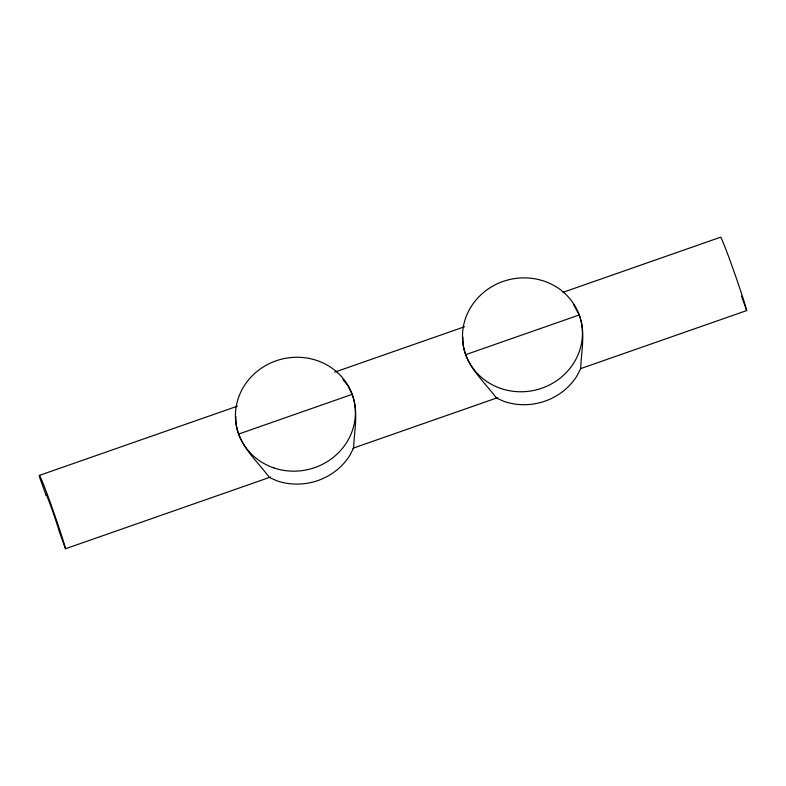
<?xml version="1.0" encoding="UTF-8"?>
<svg xmlns="http://www.w3.org/2000/svg" width="786" height="786" viewBox="0 0 786 786"><rect width="100%" height="100%" fill="white"/><g stroke="black" fill="none" stroke-linecap="round" stroke-linejoin="round"><path stroke-width="1.18" d="M39.3 475.432L237.401 406.166M334.708 372.142L464.467 326.77M562.933 292.343L720.487 237.254A40.115 1.346 70.7 0 1 732.316 266.788A40.115 1.346 70.7 0 1 746.7 310.568L581.041 368.487M238.639 434.059L352.167 394.366C358.799 411.785 354.191 430.139 353.631 448.01L349.908 455.281A60.168 56.749 -13.8 0 1 276.937 480.806L269.372 477.466C255.725 458.936 234.552 441.958 235.888 416.462M465.705 354.663L579.233 314.97C585.865 332.39 581.247 350.743 580.687 368.614L576.973 375.885A60.168 56.749 -13.8 0 1 503.993 401.41L496.428 398.07C482.791 379.55 461.618 362.562 462.954 337.076M65.513 548.746A40.115 1.346 70.7 0 0 49.42 500.22A40.115 1.346 70.7 0 0 39.683 477.574L46.138 495.367A20.053 0.678 70.7 0 1 51.011 506.695A20.053 0.678 70.7 0 1 59.058 530.953L65.513 548.746L270.561 477.053M352.816 448.285L497.626 397.657M573.623 304.624L579.233 314.97M342.843 379.451L348.051 385.847L352.167 394.366M741.453 296.106L746.7 310.568M500.82 388.471A60.168 56.749 -13.8 0 0 581.728 324.539A60.168 56.749 -13.8 0 0 484.844 291.439A60.168 56.749 -13.8 0 0 500.82 388.471M273.754 467.867A60.168 56.749 -13.8 0 0 354.673 403.935A60.168 56.749 -13.8 0 0 257.788 370.835A60.168 56.749 -13.8 0 0 273.754 467.867"/></g></svg>
